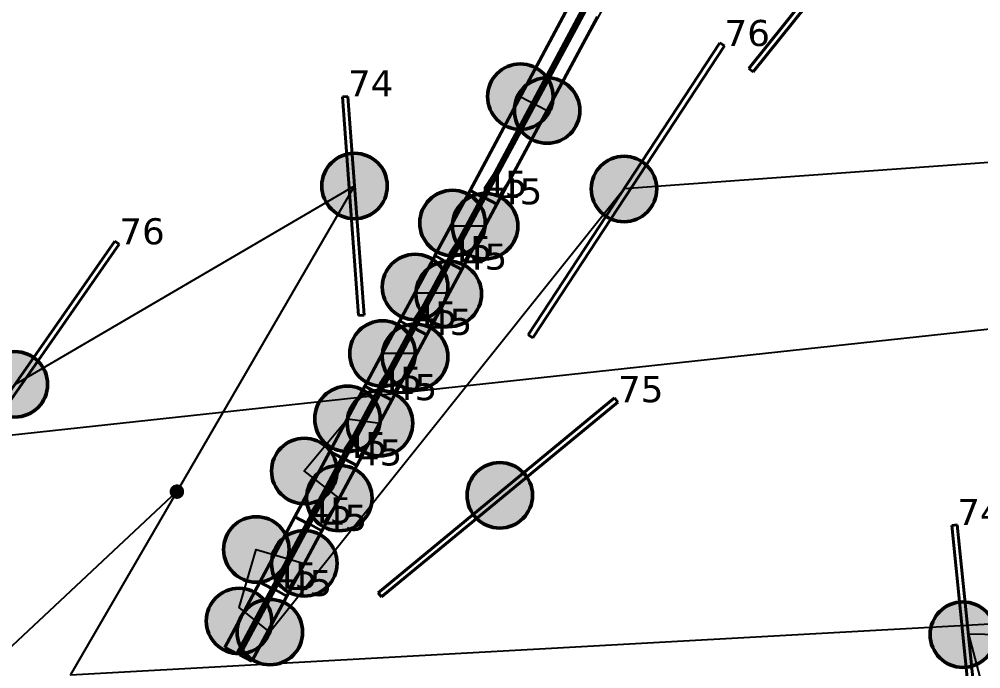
# Model space of a CAD drawing. Header units: millimetres. Extents: x -243740 to 150609, y -473655 to -165121.
# Drawn here: x 15462 to 22105, y -375891 to -371401 of the extents above; entities that cross this region are included whole.
import ezdxf
from ezdxf import colors
from ezdxf.entities.mleader import LeaderData, LeaderLine
from ezdxf.math import Vec2, Vec3

# ---------------------------------------------------------------- set-up
doc = ezdxf.new("R2010")
doc.units = ezdxf.units.MM
doc.linetypes.add('Штрих', pattern=[6.35, 3.175, -3.175])
for name, color, linetype in [('_HMI', 6, 'Continuous'), ('_Гр.ЩД-1C.10.4.I7.3', 6, 'Continuous'), ('_Гр.ЩД-1C.10.4.I7.5', 6, 'Continuous'), ('Вставка', 252, 'Continuous')]:
    doc.layers.add(name, color=color, linetype=linetype)
for name, color, linetype, lineweight in [('_освещение_dali', 3, 'Continuous', 50), ('A-ANNO-DIMS', 7, 'Continuous', 9), ('DLX_LUM 12', 5, 'Continuous', 40), ('DLX_LUM 14', 5, 'Continuous', 40), ('DLX_LUM 17', 5, 'Continuous', 40), ('DLX_LUM 4', 5, 'Continuous', 40), ('DLX_LUM 5', 5, 'Continuous', 40), ('АР_монолит', 252, 'Continuous', 50)]:
    doc.layers.add(name, color=color, linetype=linetype, lineweight=lineweight)
doc.styles.add('GOST 2.304', font='')
doc.styles.add('ISOCPEUR', font='isocpeur.ttf')
doc.styles.add('TableTextStyle', font='')
doc.styles.get('GOST 2.304').set_extended_font_data('GOST Common')
doc.styles.get('TableTextStyle').set_extended_font_data('VERDANA.TTF')
doc.linetypes.add('Truba', pattern='A,3e-05,[4,MSH_7,S=1,R=0,X=0,Y=0],-3.022072', length=3.022102)
doc.dimstyles.new('М-200', dxfattribs={"dimtxt": 400, "dimasz": 160, "dimexe": 200, "dimexo": 400, "dimgap": 50, "dimtad": 1, "dimdec": 0, "dimzin": 0, "dimdsep": 46, "dimtxsty": 'GOST 2.304', "dimblk": 'ARCHTICK', "dimcen": 180, "dimdle": 200, "dimadec": 0, "dimazin": 0, "dimtfac": 1, "dimtdec": 0, "dimtmove": 1, "dimatfit": 0, "dimfxl": 1, "dimtolj": 1, "dimtzin": 0, "dimarcsym": 0})

# ---------------------------------------------------------------- blocks, each defined once
blk = doc.blocks.new('_ArchTick')
at = {"color": 0, "linetype": 'ByBlock', "const_width": 0.15}
blk.add_lwpolyline([(-0.5, -0.5), (0.5, 0.5)], dxfattribs=at)
blk = doc.blocks.new('*D46')
at = {"layer": 'A-ANNO-DIMS', "color": 0, "lineweight": -2, "transparency": 16777216}
blk.add_arc((-165703.8, -113309.3), 107894.2, 269.999998, 325.999999, dxfattribs=at)
at = {"layer": 'Defpoints', "color": 0, "lineweight": 30, "transparency": 16777216}
for p in [(-165703.8, -113309.3), (-165703.8, -113309.3), (-75741.3, -173989.8), (-131171, -215527.9), (-165703.8, -221903.3)]:
    blk.add_point(p, dxfattribs=at)
at = {"layer": 'A-ANNO-DIMS', "color": 0, "lineweight": -2, "transparency": 16777216, "xscale": 160, "yscale": 160, "zscale": 160}
for p, rotation in [((-76255.4, -173643), 55.99999895826774), ((-165703.8, -221203.5), 179.9999981265246)]:
    blk.add_blockref('_ArchTick', p, dxfattribs=dict(at, rotation=rotation))
at = {"layer": 'A-ANNO-DIMS', "color": 0, "transparency": 16777216, "insert": (-114299.5, -207822), "char_height": 400, "attachment_point": 5, "rotation": 28.54122, "style": 'GOST 2.304'}
blk.add_mtext('\\A1;56,0%%D', dxfattribs=at)
blk = doc.blocks.new('A$Caabd1818')
at = {"layer": 'DLX_LUM 12'}
for points in [[(13725.7, 25584.4, 0), (13763.6, 25587.2, 0)], [(13763.6, 25587.2, 0), (13725.7, 25584.4, 0)], [(13763.6, 25587.2, 0), (13725.7, 25584.4, 0)], [(13725.7, 25584.4, 0), (13763.6, 25587.2, 0)], [(13836.7, 24072.5, 0), (13725.7, 25584.4, 0)], [(13725.7, 25584.4, 0), (13725.7, 25584.4, 0)], [(13725.7, 25584.4, 0), (13836.7, 24072.5, 0)], [(13725.7, 25584.4, 0), (13725.7, 25584.4, 0)], [(13725.7, 25584.4, 0), (13836.7, 24072.5, 0)], [(13836.7, 24072.5, 0), (13725.7, 25584.4, 0)], [(13763.6, 25587.2, 0), (13763.6, 25587.2, 0)], [(13763.6, 25587.2, 0), (13874.6, 24075.3, 0)], [(13874.6, 24075.3, 0), (13763.6, 25587.2, 0)], [(13763.6, 25587.2, 0), (13763.6, 25587.2, 0)], [(13874.6, 24075.3, 0), (13763.6, 25587.2, 0)], [(13763.6, 25587.2, 0), (13874.6, 24075.3, 0)], [(13874.6, 24075.3, 0), (13836.7, 24072.5, 0)], [(13836.7, 24072.5, 0), (13874.6, 24075.3, 0)], [(13836.7, 24072.5, 0), (13874.6, 24075.3, 0)], [(13874.6, 24075.3, 0), (13836.7, 24072.5, 0)], [(13836.7, 24072.5, 0), (13836.7, 24072.5, 0)], [(13836.7, 24072.5, 0), (13836.7, 24072.5, 0)], [(13874.6, 24075.3, 0), (13874.6, 24075.3, 0)], [(13874.6, 24075.3, 0), (13874.6, 24075.3, 0)], [(17935.1, 22621.4, 0), (17972.9, 22625.2, 0)], [(17972.9, 22625.2, 0), (17935.1, 22621.4, 0)], [(17972.9, 22625.2, 0), (17935.1, 22621.4, 0)], [(17935.1, 22621.4, 0), (17972.9, 22625.2, 0)], [(18088.6, 21113.1, 0), (17935.1, 22621.4, 0)], [(17935.1, 22621.4, 0), (17935.1, 22621.4, 0)], [(17935.1, 22621.4, 0), (18088.6, 21113.1, 0)], [(17935.1, 22621.4, 0), (17935.1, 22621.4, 0)], [(17935.1, 22621.4, 0), (18088.6, 21113.1, 0)], [(18088.6, 21113.1, 0), (17935.1, 22621.4, 0)], [(17972.9, 22625.2, 0), (17972.9, 22625.2, 0)], [(17972.9, 22625.2, 0), (18126.4, 21117, 0)], [(18126.4, 21117, 0), (17972.9, 22625.2, 0)], [(17972.9, 22625.2, 0), (17972.9, 22625.2, 0)], [(18126.4, 21117, 0), (17972.9, 22625.2, 0)], [(17972.9, 22625.2, 0), (18126.4, 21117, 0)]]:
    blk.add_polyline3d(points, dxfattribs=at)
at = {"layer": 'DLX_LUM 14'}
for points in [[(16533.7, 25780.3, 0), (18044.3, 27663.3, 0)], [(18044.3, 27663.3, 0), (16533.7, 25780.3, 0)], [(18044.3, 27663.3, 0), (16533.7, 25780.3, 0)], [(16533.7, 25780.3, 0), (18044.3, 27663.3, 0)], [(18073.9, 27639.5, 0), (16563.4, 25756.5, 0)], [(16563.4, 25756.5, 0), (18073.9, 27639.5, 0)], [(16563.4, 25756.5, 0), (18073.9, 27639.5, 0)], [(18073.9, 27639.5, 0), (16563.4, 25756.5, 0)], [(15008.4, 23938.3, 0), (16333.1, 25956.4, 0)], [(16333.1, 25956.4, 0), (15008.4, 23938.3, 0)], [(16333.1, 25956.4, 0), (15008.4, 23938.3, 0)], [(15008.4, 23938.3, 0), (16333.1, 25956.4, 0)], [(16364.8, 25935.5, 0), (15040.2, 23917.4, 0)], [(15040.2, 23917.4, 0), (16364.8, 25935.5, 0)], [(15040.2, 23917.4, 0), (16364.8, 25935.5, 0)], [(16364.8, 25935.5, 0), (15040.2, 23917.4, 0)], [(16333.1, 25956.4, 0), (16333.1, 25956.4, 0)], [(16333.1, 25956.4, 0), (16364.8, 25935.5, 0)], [(16364.8, 25935.5, 0), (16333.1, 25956.4, 0)], [(16333.1, 25956.4, 0), (16333.1, 25956.4, 0)], [(16364.8, 25935.5, 0), (16333.1, 25956.4, 0)], [(16333.1, 25956.4, 0), (16364.8, 25935.5, 0)], [(16364.8, 25935.5, 0), (16364.8, 25935.5, 0)], [(16364.8, 25935.5, 0), (16364.8, 25935.5, 0)], [(16563.4, 25756.5, 0), (16533.7, 25780.3, 0)], [(16533.7, 25780.3, 0), (16533.7, 25780.3, 0)], [(16533.7, 25780.3, 0), (16563.4, 25756.5, 0)], [(16533.7, 25780.3, 0), (16533.7, 25780.3, 0)], [(16533.7, 25780.3, 0), (16563.4, 25756.5, 0)], [(16563.4, 25756.5, 0), (16533.7, 25780.3, 0)], [(16563.4, 25756.5, 0), (16563.4, 25756.5, 0)], [(16563.4, 25756.5, 0), (16563.4, 25756.5, 0)], [(10771.5, 22606.7, 0), (12152.5, 24586.6, 0)], [(12152.5, 24586.6, 0), (10771.5, 22606.7, 0)], [(12152.5, 24586.6, 0), (10771.5, 22606.7, 0)], [(10771.5, 22606.7, 0), (12152.5, 24586.6, 0)], [(12152.5, 24586.6, 0), (12152.5, 24586.6, 0)], [(12152.5, 24586.6, 0), (12183.7, 24564.9, 0)], [(12183.7, 24564.9, 0), (12152.5, 24586.6, 0)], [(12152.5, 24586.6, 0), (12152.5, 24586.6, 0)], [(12183.7, 24564.9, 0), (12152.5, 24586.6, 0)], [(12152.5, 24586.6, 0), (12183.7, 24564.9, 0)], [(12183.7, 24564.9, 0), (10802.6, 22584.9, 0)], [(10802.6, 22584.9, 0), (12183.7, 24564.9, 0)], [(10802.6, 22584.9, 0), (12183.7, 24564.9, 0)], [(12183.7, 24564.9, 0), (10802.6, 22584.9, 0)], [(12183.7, 24564.9, 0), (12183.7, 24564.9, 0)], [(12183.7, 24564.9, 0), (12183.7, 24564.9, 0)], [(15008.4, 23938.3, 0), (15008.4, 23938.3, 0)], [(15040.2, 23917.4, 0), (15008.4, 23938.3, 0)], [(15008.4, 23938.3, 0), (15008.4, 23938.3, 0)], [(15008.4, 23938.3, 0), (15040.2, 23917.4, 0)], [(15008.4, 23938.3, 0), (15040.2, 23917.4, 0)], [(15040.2, 23917.4, 0), (15008.4, 23938.3, 0)], [(15040.2, 23917.4, 0), (15040.2, 23917.4, 0)], [(15040.2, 23917.4, 0), (15040.2, 23917.4, 0)]]:
    blk.add_polyline3d(points, dxfattribs=at)
at = {"layer": 'DLX_LUM 17'}
for points in [[(13971.9, 22157.1, 0), (15604.6, 23503.1, 0)], [(15604.6, 23503.1, 0), (13971.9, 22157.1, 0)], [(15604.6, 23503.1, 0), (13971.9, 22157.1, 0)], [(13971.9, 22157.1, 0), (15604.6, 23503.1, 0)], [(15628.8, 23473.8, 0), (13996.1, 22127.8, 0)], [(13996.1, 22127.8, 0), (15628.8, 23473.8, 0)], [(13996.1, 22127.8, 0), (15628.8, 23473.8, 0)], [(15628.8, 23473.8, 0), (13996.1, 22127.8, 0)], [(15604.6, 23503.1, 0), (15604.6, 23503.1, 0)], [(15604.6, 23503.1, 0), (15628.8, 23473.8, 0)], [(15628.8, 23473.8, 0), (15604.6, 23503.1, 0)], [(15604.6, 23503.1, 0), (15604.6, 23503.1, 0)], [(15628.8, 23473.8, 0), (15604.6, 23503.1, 0)], [(15604.6, 23503.1, 0), (15628.8, 23473.8, 0)], [(15628.8, 23473.8, 0), (15628.8, 23473.8, 0)], [(15628.8, 23473.8, 0), (15628.8, 23473.8, 0)], [(13971.9, 22157.1, 0), (13971.9, 22157.1, 0)], [(13996.1, 22127.8, 0), (13971.9, 22157.1, 0)], [(13971.9, 22157.1, 0), (13971.9, 22157.1, 0)], [(13971.9, 22157.1, 0), (13996.1, 22127.8, 0)], [(13971.9, 22157.1, 0), (13996.1, 22127.8, 0)], [(13996.1, 22127.8, 0), (13971.9, 22157.1, 0)], [(13996.1, 22127.8, 0), (13996.1, 22127.8, 0)], [(13996.1, 22127.8, 0), (13996.1, 22127.8, 0)]]:
    blk.add_polyline3d(points, dxfattribs=at)
at = {"layer": 'DLX_LUM 4'}
for points in [[(14606.7, 24937.8, 0), (15301.3, 26233.3, 0)], [(15301.3, 26233.3, 0), (14606.7, 24937.8, 0)], [(15301.3, 26233.3, 0), (14606.7, 24937.8, 0)], [(14606.7, 24937.8, 0), (15301.3, 26233.3, 0)], [(15384.1, 26188.9, 0), (14689.5, 24893.4, 0)], [(14689.5, 24893.4, 0), (15384.1, 26188.9, 0)], [(14689.5, 24893.4, 0), (15384.1, 26188.9, 0)], [(15384.1, 26188.9, 0), (14689.5, 24893.4, 0)], [(14709.2, 24885.9, 0), (15403.8, 26181.5, 0)], [(15403.8, 26181.5, 0), (14709.2, 24885.9, 0)], [(15403.8, 26181.5, 0), (14709.2, 24885.9, 0)], [(14709.2, 24885.9, 0), (15403.8, 26181.5, 0)], [(15486.7, 26137, 0), (14792.1, 24841.5, 0)], [(14792.1, 24841.5, 0), (15486.7, 26137, 0)], [(14792.1, 24841.5, 0), (15486.7, 26137, 0)], [(15486.7, 26137, 0), (14792.1, 24841.5, 0)], [(14689.5, 24893.4, 0), (14606.7, 24937.8, 0)], [(14606.7, 24937.8, 0), (14606.7, 24937.8, 0)], [(14606.7, 24937.8, 0), (14689.5, 24893.4, 0)], [(14606.7, 24937.8, 0), (14606.7, 24937.8, 0)], [(14606.7, 24937.8, 0), (14689.5, 24893.4, 0)], [(14689.5, 24893.4, 0), (14606.7, 24937.8, 0)], [(14689.5, 24893.4, 0), (14689.5, 24893.4, 0)], [(14689.5, 24893.4, 0), (14689.5, 24893.4, 0)], [(14792.1, 24841.5, 0), (14709.2, 24885.9, 0)], [(14709.2, 24885.9, 0), (14709.2, 24885.9, 0)], [(14709.2, 24885.9, 0), (14792.1, 24841.5, 0)], [(14709.2, 24885.9, 0), (14709.2, 24885.9, 0)], [(14709.2, 24885.9, 0), (14792.1, 24841.5, 0)], [(14792.1, 24841.5, 0), (14709.2, 24885.9, 0)], [(14792.1, 24841.5, 0), (14792.1, 24841.5, 0)], [(14792.1, 24841.5, 0), (14792.1, 24841.5, 0)]]:
    blk.add_polyline3d(points, dxfattribs=at)
at = {"layer": 'DLX_LUM 5'}
for points in [[(14364.7, 24486.5, 0), (14606.7, 24937.8, 0)], [(14606.7, 24937.8, 0), (14364.7, 24486.5, 0)], [(14606.7, 24937.8, 0), (14364.7, 24486.5, 0)], [(14364.7, 24486.5, 0), (14606.7, 24937.8, 0)], [(14606.7, 24937.8, 0), (14606.7, 24937.8, 0)], [(14606.7, 24937.8, 0), (14689.5, 24893.4, 0)], [(14689.5, 24893.4, 0), (14606.7, 24937.8, 0)], [(14606.7, 24937.8, 0), (14606.7, 24937.8, 0)], [(14689.5, 24893.4, 0), (14606.7, 24937.8, 0)], [(14606.7, 24937.8, 0), (14689.5, 24893.4, 0)], [(14689.5, 24893.4, 0), (14447.6, 24442.1, 0)], [(14447.6, 24442.1, 0), (14689.5, 24893.4, 0)], [(14447.6, 24442.1, 0), (14689.5, 24893.4, 0)], [(14689.5, 24893.4, 0), (14447.6, 24442.1, 0)], [(14467.3, 24434.7, 0), (14709.2, 24885.9, 0)], [(14709.2, 24885.9, 0), (14467.3, 24434.7, 0)], [(14709.2, 24885.9, 0), (14467.3, 24434.7, 0)], [(14467.3, 24434.7, 0), (14709.2, 24885.9, 0)], [(14689.5, 24893.4, 0), (14689.5, 24893.4, 0)], [(14689.5, 24893.4, 0), (14689.5, 24893.4, 0)], [(14709.2, 24885.9, 0), (14709.2, 24885.9, 0)], [(14709.2, 24885.9, 0), (14792.1, 24841.5, 0)], [(14792.1, 24841.5, 0), (14709.2, 24885.9, 0)], [(14709.2, 24885.9, 0), (14709.2, 24885.9, 0)], [(14792.1, 24841.5, 0), (14709.2, 24885.9, 0)], [(14709.2, 24885.9, 0), (14792.1, 24841.5, 0)], [(14792.1, 24841.5, 0), (14550.2, 24390.3, 0)], [(14550.2, 24390.3, 0), (14792.1, 24841.5, 0)], [(14550.2, 24390.3, 0), (14792.1, 24841.5, 0)], [(14792.1, 24841.5, 0), (14550.2, 24390.3, 0)], [(14792.1, 24841.5, 0), (14792.1, 24841.5, 0)], [(14792.1, 24841.5, 0), (14792.1, 24841.5, 0)], [(14122.8, 24035.3, 0), (14364.8, 24486.5, 0)], [(14364.8, 24486.5, 0), (14122.8, 24035.3, 0)], [(14364.8, 24486.5, 0), (14122.8, 24035.3, 0)], [(14122.8, 24035.3, 0), (14364.8, 24486.5, 0)], [(14364.7, 24486.5, 0), (14364.7, 24486.5, 0)], [(14447.6, 24442.1, 0), (14364.7, 24486.5, 0)], [(14364.7, 24486.5, 0), (14364.7, 24486.5, 0)], [(14364.7, 24486.5, 0), (14447.6, 24442.1, 0)], [(14364.7, 24486.5, 0), (14447.6, 24442.1, 0)], [(14447.6, 24442.1, 0), (14364.7, 24486.5, 0)], [(14364.8, 24486.5, 0), (14364.8, 24486.5, 0)], [(14364.8, 24486.5, 0), (14447.6, 24442.1, 0)], [(14447.6, 24442.1, 0), (14364.8, 24486.5, 0)], [(14364.8, 24486.5, 0), (14364.8, 24486.5, 0)], [(14447.6, 24442.1, 0), (14364.8, 24486.5, 0)], [(14364.8, 24486.5, 0), (14447.6, 24442.1, 0)], [(14447.6, 24442.1, 0), (14205.7, 23990.9, 0)], [(14205.7, 23990.9, 0), (14447.6, 24442.1, 0)], [(14205.7, 23990.9, 0), (14447.6, 24442.1, 0)], [(14447.6, 24442.1, 0), (14205.7, 23990.9, 0)], [(14225.4, 23983.4, 0), (14467.3, 24434.7, 0)], [(14467.3, 24434.7, 0), (14225.4, 23983.4, 0)], [(14467.3, 24434.7, 0), (14225.4, 23983.4, 0)], [(14225.4, 23983.4, 0), (14467.3, 24434.7, 0)], [(14550.2, 24390.3, 0), (14308.2, 23939, 0)], [(14308.2, 23939, 0), (14550.2, 24390.3, 0)], [(14308.2, 23939, 0), (14550.2, 24390.3, 0)], [(14550.2, 24390.3, 0), (14308.2, 23939, 0)], [(14447.6, 24442.1, 0), (14447.6, 24442.1, 0)], [(14447.6, 24442.1, 0), (14447.6, 24442.1, 0)], [(14447.6, 24442.1, 0), (14447.6, 24442.1, 0)], [(14447.6, 24442.1, 0), (14447.6, 24442.1, 0)], [(14467.3, 24434.7, 0), (14467.3, 24434.7, 0)], [(14550.2, 24390.3, 0), (14467.3, 24434.7, 0)], [(14467.3, 24434.7, 0), (14467.3, 24434.7, 0)], [(14467.3, 24434.7, 0), (14550.2, 24390.3, 0)], [(14467.3, 24434.7, 0), (14550.2, 24390.3, 0)], [(14550.2, 24390.3, 0), (14467.3, 24434.7, 0)], [(14467.3, 24434.7, 0), (14467.3, 24434.7, 0)], [(14467.3, 24434.7, 0), (14550.2, 24390.3, 0)], [(14550.2, 24390.3, 0), (14467.3, 24434.7, 0)], [(14467.3, 24434.7, 0), (14467.3, 24434.7, 0)], [(14550.2, 24390.3, 0), (14467.3, 24434.7, 0)], [(14467.3, 24434.7, 0), (14550.2, 24390.3, 0)], [(14550.2, 24390.3, 0), (14550.2, 24390.3, 0)], [(14550.2, 24390.3, 0), (14550.2, 24390.3, 0)], [(14550.2, 24390.3, 0), (14550.2, 24390.3, 0)], [(14550.2, 24390.3, 0), (14550.2, 24390.3, 0)], [(13880.9, 23584, 0), (14122.8, 24035.3, 0)], [(14122.8, 24035.3, 0), (13880.9, 23584, 0)], [(14122.8, 24035.3, 0), (13880.9, 23584, 0)], [(13880.9, 23584, 0), (14122.8, 24035.3, 0)], [(14205.7, 23990.9, 0), (13963.8, 23539.6, 0)], [(13963.8, 23539.6, 0), (14205.7, 23990.9, 0)], [(13963.8, 23539.6, 0), (14205.7, 23990.9, 0)], [(14205.7, 23990.9, 0), (13963.8, 23539.6, 0)], [(13983.5, 23532.2, 0), (14225.4, 23983.4, 0)], [(14225.4, 23983.4, 0), (13983.5, 23532.2, 0)], [(14225.4, 23983.4, 0), (13983.5, 23532.2, 0)], [(13983.5, 23532.2, 0), (14225.4, 23983.4, 0)], [(14122.8, 24035.3, 0), (14122.8, 24035.3, 0)], [(14205.7, 23990.9, 0), (14122.8, 24035.3, 0)], [(14122.8, 24035.3, 0), (14122.8, 24035.3, 0)], [(14122.8, 24035.3, 0), (14205.7, 23990.9, 0)], [(14122.8, 24035.3, 0), (14205.7, 23990.9, 0)], [(14205.7, 23990.9, 0), (14122.8, 24035.3, 0)], [(14122.8, 24035.3, 0), (14122.8, 24035.3, 0)], [(14122.8, 24035.3, 0), (14205.7, 23990.9, 0)], [(14205.7, 23990.9, 0), (14122.8, 24035.3, 0)], [(14122.8, 24035.3, 0), (14122.8, 24035.3, 0)], [(14205.7, 23990.9, 0), (14122.8, 24035.3, 0)], [(14122.8, 24035.3, 0), (14205.7, 23990.9, 0)], [(14205.7, 23990.9, 0), (14205.7, 23990.9, 0)], [(14205.7, 23990.9, 0), (14205.7, 23990.9, 0)], [(14205.7, 23990.9, 0), (14205.7, 23990.9, 0)], [(14205.7, 23990.9, 0), (14205.7, 23990.9, 0)], [(14225.4, 23983.4, 0), (14225.4, 23983.4, 0)], [(14308.2, 23939, 0), (14225.4, 23983.4, 0)], [(14225.4, 23983.4, 0), (14225.4, 23983.4, 0)], [(14225.4, 23983.4, 0), (14308.2, 23939, 0)], [(14225.4, 23983.4, 0), (14308.2, 23939, 0)], [(14308.2, 23939, 0), (14225.4, 23983.4, 0)], [(14225.4, 23983.4, 0), (14225.4, 23983.4, 0)], [(14225.4, 23983.4, 0), (14308.3, 23939, 0)], [(14308.3, 23939, 0), (14225.4, 23983.4, 0)], [(14225.4, 23983.4, 0), (14225.4, 23983.4, 0)], [(14308.3, 23939, 0), (14225.4, 23983.4, 0)], [(14225.4, 23983.4, 0), (14308.3, 23939, 0)], [(14308.3, 23939, 0), (14066.3, 23487.8, 0)], [(14066.3, 23487.8, 0), (14308.3, 23939, 0)], [(14066.3, 23487.8, 0), (14308.3, 23939, 0)], [(14308.3, 23939, 0), (14066.3, 23487.8, 0)], [(14308.2, 23939, 0), (14308.2, 23939, 0)], [(14308.2, 23939, 0), (14308.2, 23939, 0)], [(14308.3, 23939, 0), (14308.3, 23939, 0)], [(14308.3, 23939, 0), (14308.3, 23939, 0)], [(13639, 23132.8, 0), (13880.9, 23584, 0)], [(13880.9, 23584, 0), (13639, 23132.8, 0)], [(13880.9, 23584, 0), (13639, 23132.8, 0)], [(13639, 23132.8, 0), (13880.9, 23584, 0)], [(13880.9, 23584, 0), (13880.9, 23584, 0)], [(13963.8, 23539.6, 0), (13880.9, 23584, 0)], [(13880.9, 23584, 0), (13880.9, 23584, 0)], [(13880.9, 23584, 0), (13963.8, 23539.6, 0)], [(13880.9, 23584, 0), (13963.8, 23539.6, 0)], [(13963.8, 23539.6, 0), (13880.9, 23584, 0)], [(13880.9, 23584, 0), (13880.9, 23584, 0)], [(13880.9, 23584, 0), (13963.7, 23539.6, 0)], [(13963.7, 23539.6, 0), (13880.9, 23584, 0)], [(13880.9, 23584, 0), (13880.9, 23584, 0)], [(13963.7, 23539.6, 0), (13880.9, 23584, 0)], [(13880.9, 23584, 0), (13963.7, 23539.6, 0)], [(13963.7, 23539.6, 0), (13721.8, 23088.4, 0)], [(13721.8, 23088.4, 0), (13963.7, 23539.6, 0)], [(13721.8, 23088.4, 0), (13963.7, 23539.6, 0)], [(13963.7, 23539.6, 0), (13721.8, 23088.4, 0)], [(13741.5, 23080.9, 0), (13983.5, 23532.2, 0)], [(13983.5, 23532.2, 0), (13741.5, 23080.9, 0)], [(13983.5, 23532.2, 0), (13741.5, 23080.9, 0)], [(13741.5, 23080.9, 0), (13983.5, 23532.2, 0)], [(13963.7, 23539.6, 0), (13963.7, 23539.6, 0)], [(13963.7, 23539.6, 0), (13963.7, 23539.6, 0)], [(13963.8, 23539.6, 0), (13963.8, 23539.6, 0)], [(13963.8, 23539.6, 0), (13963.8, 23539.6, 0)], [(13983.5, 23532.2, 0), (13983.5, 23532.2, 0)], [(14066.3, 23487.8, 0), (13983.5, 23532.2, 0)], [(13983.5, 23532.2, 0), (13983.5, 23532.2, 0)], [(13983.5, 23532.2, 0), (14066.3, 23487.8, 0)], [(13983.5, 23532.2, 0), (14066.3, 23487.8, 0)], [(14066.3, 23487.8, 0), (13983.5, 23532.2, 0)], [(13983.5, 23532.2, 0), (13983.5, 23532.2, 0)], [(13983.5, 23532.2, 0), (14066.3, 23487.8, 0)], [(14066.3, 23487.8, 0), (13983.5, 23532.2, 0)], [(13983.5, 23532.2, 0), (13983.5, 23532.2, 0)], [(14066.3, 23487.8, 0), (13983.5, 23532.2, 0)], [(13983.5, 23532.2, 0), (14066.3, 23487.8, 0)], [(14066.3, 23487.8, 0), (13824.4, 23036.5, 0)], [(13824.4, 23036.5, 0), (14066.3, 23487.8, 0)], [(13824.4, 23036.5, 0), (14066.3, 23487.8, 0)], [(14066.3, 23487.8, 0), (13824.4, 23036.5, 0)], [(14066.3, 23487.8, 0), (14066.3, 23487.8, 0)], [(14066.3, 23487.8, 0), (14066.3, 23487.8, 0)], [(14066.3, 23487.8, 0), (14066.3, 23487.8, 0)], [(14066.3, 23487.8, 0), (14066.3, 23487.8, 0)], [(13397.1, 22681.6, 0), (13639, 23132.8, 0)], [(13639, 23132.8, 0), (13397.1, 22681.6, 0)], [(13639, 23132.8, 0), (13397.1, 22681.6, 0)], [(13397.1, 22681.6, 0), (13639, 23132.8, 0)], [(13639, 23132.8, 0), (13639, 23132.8, 0)], [(13721.8, 23088.4, 0), (13639, 23132.8, 0)], [(13639, 23132.8, 0), (13639, 23132.8, 0)], [(13639, 23132.8, 0), (13721.8, 23088.4, 0)], [(13639, 23132.8, 0), (13721.8, 23088.4, 0)], [(13721.8, 23088.4, 0), (13639, 23132.8, 0)], [(13639, 23132.8, 0), (13639, 23132.8, 0)], [(13639, 23132.8, 0), (13721.8, 23088.4, 0)], [(13721.8, 23088.4, 0), (13639, 23132.8, 0)], [(13639, 23132.8, 0), (13639, 23132.8, 0)], [(13721.8, 23088.4, 0), (13639, 23132.8, 0)], [(13639, 23132.8, 0), (13721.8, 23088.4, 0)], [(13721.8, 23088.4, 0), (13479.9, 22637.1, 0)], [(13479.9, 22637.1, 0), (13721.8, 23088.4, 0)], [(13479.9, 22637.1, 0), (13721.8, 23088.4, 0)], [(13721.8, 23088.4, 0), (13479.9, 22637.1, 0)], [(13499.6, 22629.7, 0), (13741.6, 23081, 0)], [(13741.6, 23081, 0), (13499.6, 22629.7, 0)], [(13741.6, 23081, 0), (13499.6, 22629.7, 0)], [(13499.6, 22629.7, 0), (13741.6, 23081, 0)], [(13721.8, 23088.4, 0), (13721.8, 23088.4, 0)], [(13721.8, 23088.4, 0), (13721.8, 23088.4, 0)], [(13721.8, 23088.4, 0), (13721.8, 23088.4, 0)], [(13721.8, 23088.4, 0), (13721.8, 23088.4, 0)], [(13741.5, 23080.9, 0), (13741.5, 23080.9, 0)], [(13824.4, 23036.5, 0), (13741.5, 23080.9, 0)], [(13741.5, 23080.9, 0), (13741.5, 23080.9, 0)], [(13741.5, 23080.9, 0), (13824.4, 23036.5, 0)], [(13741.5, 23080.9, 0), (13824.4, 23036.5, 0)], [(13824.4, 23036.5, 0), (13741.5, 23080.9, 0)], [(13741.6, 23081, 0), (13741.6, 23081, 0)], [(13741.6, 23081, 0), (13824.4, 23036.5, 0)], [(13824.4, 23036.5, 0), (13741.6, 23081, 0)], [(13741.6, 23081, 0), (13741.6, 23081, 0)], [(13824.4, 23036.5, 0), (13741.6, 23081, 0)], [(13741.6, 23081, 0), (13824.4, 23036.5, 0)], [(13824.4, 23036.5, 0), (13582.5, 22585.3, 0)], [(13582.5, 22585.3, 0), (13824.4, 23036.5, 0)], [(13582.5, 22585.3, 0), (13824.4, 23036.5, 0)], [(13824.4, 23036.5, 0), (13582.5, 22585.3, 0)], [(13824.4, 23036.5, 0), (13824.4, 23036.5, 0)], [(13824.4, 23036.5, 0), (13824.4, 23036.5, 0)], [(13824.4, 23036.5, 0), (13824.4, 23036.5, 0)], [(13824.4, 23036.5, 0), (13824.4, 23036.5, 0)], [(13155.2, 22230.3, 0), (13397.1, 22681.6, 0)], [(13397.1, 22681.6, 0), (13155.2, 22230.3, 0)], [(13397.1, 22681.6, 0), (13155.2, 22230.3, 0)], [(13155.2, 22230.3, 0), (13397.1, 22681.6, 0)], [(13397.1, 22681.6, 0), (13397.1, 22681.6, 0)], [(13479.9, 22637.1, 0), (13397.1, 22681.6, 0)], [(13397.1, 22681.6, 0), (13397.1, 22681.6, 0)], [(13397.1, 22681.6, 0), (13479.9, 22637.1, 0)], [(13397.1, 22681.6, 0), (13479.9, 22637.1, 0)], [(13479.9, 22637.1, 0), (13397.1, 22681.6, 0)], [(13397.1, 22681.6, 0), (13397.1, 22681.6, 0)], [(13397.1, 22681.6, 0), (13479.9, 22637.2, 0)], [(13479.9, 22637.2, 0), (13397.1, 22681.6, 0)], [(13397.1, 22681.6, 0), (13397.1, 22681.6, 0)], [(13479.9, 22637.2, 0), (13397.1, 22681.6, 0)], [(13397.1, 22681.6, 0), (13479.9, 22637.2, 0)], [(13479.9, 22637.2, 0), (13238, 22185.9, 0)], [(13238, 22185.9, 0), (13479.9, 22637.2, 0)], [(13238, 22185.9, 0), (13479.9, 22637.2, 0)], [(13479.9, 22637.2, 0), (13238, 22185.9, 0)], [(13257.7, 22178.5, 0), (13499.6, 22629.7, 0)], [(13499.6, 22629.7, 0), (13257.7, 22178.5, 0)], [(13499.6, 22629.7, 0), (13257.7, 22178.5, 0)], [(13257.7, 22178.5, 0), (13499.6, 22629.7, 0)], [(13479.9, 22637.2, 0), (13479.9, 22637.2, 0)], [(13479.9, 22637.2, 0), (13479.9, 22637.2, 0)], [(13479.9, 22637.1, 0), (13479.9, 22637.1, 0)], [(13479.9, 22637.1, 0), (13479.9, 22637.1, 0)], [(13499.6, 22629.7, 0), (13499.6, 22629.7, 0)], [(13582.5, 22585.3, 0), (13499.6, 22629.7, 0)], [(13499.6, 22629.7, 0), (13499.6, 22629.7, 0)], [(13499.6, 22629.7, 0), (13582.5, 22585.3, 0)], [(13499.6, 22629.7, 0), (13582.5, 22585.3, 0)], [(13582.5, 22585.3, 0), (13499.6, 22629.7, 0)], [(13499.6, 22629.7, 0), (13499.6, 22629.7, 0)], [(13499.6, 22629.7, 0), (13582.5, 22585.3, 0)], [(13582.5, 22585.3, 0), (13499.6, 22629.7, 0)], [(13499.6, 22629.7, 0), (13499.6, 22629.7, 0)], [(13582.5, 22585.3, 0), (13499.6, 22629.7, 0)], [(13499.6, 22629.7, 0), (13582.5, 22585.3, 0)], [(13582.5, 22585.3, 0), (13340.6, 22134, 0)], [(13340.6, 22134, 0), (13582.5, 22585.3, 0)], [(13340.6, 22134, 0), (13582.5, 22585.3, 0)], [(13582.5, 22585.3, 0), (13340.6, 22134, 0)], [(13582.5, 22585.3, 0), (13582.5, 22585.3, 0)], [(13582.5, 22585.3, 0), (13582.5, 22585.3, 0)], [(13582.5, 22585.3, 0), (13582.5, 22585.3, 0)], [(13582.5, 22585.3, 0), (13582.5, 22585.3, 0)], [(12913.2, 21779.1, 0), (13155.1, 22230.3, 0)], [(13155.1, 22230.3, 0), (12913.2, 21779.1, 0)], [(13155.1, 22230.3, 0), (12913.2, 21779.1, 0)], [(12913.2, 21779.1, 0), (13155.1, 22230.3, 0)], [(13155.1, 22230.3, 0), (13155.1, 22230.3, 0)], [(13155.1, 22230.3, 0), (13238, 22185.9, 0)], [(13238, 22185.9, 0), (13155.1, 22230.3, 0)], [(13155.1, 22230.3, 0), (13155.1, 22230.3, 0)], [(13238, 22185.9, 0), (13155.1, 22230.3, 0)], [(13155.1, 22230.3, 0), (13238, 22185.9, 0)], [(13155.2, 22230.3, 0), (13155.2, 22230.3, 0)], [(13238, 22185.9, 0), (13155.2, 22230.3, 0)], [(13155.2, 22230.3, 0), (13155.2, 22230.3, 0)], [(13155.2, 22230.3, 0), (13238, 22185.9, 0)], [(13155.2, 22230.3, 0), (13238, 22185.9, 0)], [(13238, 22185.9, 0), (13155.2, 22230.3, 0)], [(13238, 22185.9, 0), (12996.1, 21734.7, 0)], [(12996.1, 21734.7, 0), (13238, 22185.9, 0)], [(12996.1, 21734.7, 0), (13238, 22185.9, 0)], [(13238, 22185.9, 0), (12996.1, 21734.7, 0)], [(13015.8, 21727.2, 0), (13257.7, 22178.5, 0)], [(13257.7, 22178.5, 0), (13015.8, 21727.2, 0)], [(13257.7, 22178.5, 0), (13015.8, 21727.2, 0)], [(13015.8, 21727.2, 0), (13257.7, 22178.5, 0)], [(13340.5, 22134, 0), (13098.6, 21682.8, 0)], [(13098.6, 21682.8, 0), (13340.5, 22134, 0)], [(13098.6, 21682.8, 0), (13340.5, 22134, 0)], [(13340.5, 22134, 0), (13098.6, 21682.8, 0)], [(13238, 22185.9, 0), (13238, 22185.9, 0)], [(13238, 22185.9, 0), (13238, 22185.9, 0)], [(13238, 22185.9, 0), (13238, 22185.9, 0)], [(13238, 22185.9, 0), (13238, 22185.9, 0)], [(13257.7, 22178.5, 0), (13257.7, 22178.5, 0)], [(13340.6, 22134, 0), (13257.7, 22178.5, 0)], [(13257.7, 22178.5, 0), (13257.7, 22178.5, 0)], [(13257.7, 22178.5, 0), (13340.6, 22134, 0)], [(13257.7, 22178.5, 0), (13340.6, 22134, 0)], [(13340.6, 22134, 0), (13257.7, 22178.5, 0)], [(13257.7, 22178.5, 0), (13257.7, 22178.5, 0)], [(13257.7, 22178.5, 0), (13340.5, 22134, 0)], [(13340.5, 22134, 0), (13257.7, 22178.5, 0)], [(13257.7, 22178.5, 0), (13257.7, 22178.5, 0)], [(13340.5, 22134, 0), (13257.7, 22178.5, 0)], [(13257.7, 22178.5, 0), (13340.5, 22134, 0)], [(13340.5, 22134, 0), (13340.5, 22134, 0)], [(13340.5, 22134, 0), (13340.5, 22134, 0)], [(13340.6, 22134, 0), (13340.6, 22134, 0)], [(13340.6, 22134, 0), (13340.6, 22134, 0)], [(12913.2, 21779.1, 0), (12913.2, 21779.1, 0)], [(12996.1, 21734.7, 0), (12913.2, 21779.1, 0)], [(12913.2, 21779.1, 0), (12913.2, 21779.1, 0)], [(12913.2, 21779.1, 0), (12996.1, 21734.7, 0)], [(12913.2, 21779.1, 0), (12996.1, 21734.7, 0)], [(12996.1, 21734.7, 0), (12913.2, 21779.1, 0)], [(12996.1, 21734.7, 0), (12996.1, 21734.7, 0)], [(12996.1, 21734.7, 0), (12996.1, 21734.7, 0)], [(13015.8, 21727.2, 0), (13015.8, 21727.2, 0)], [(13098.6, 21682.8, 0), (13015.8, 21727.2, 0)], [(13015.8, 21727.2, 0), (13015.8, 21727.2, 0)], [(13015.8, 21727.2, 0), (13098.6, 21682.8, 0)], [(13015.8, 21727.2, 0), (13098.6, 21682.8, 0)], [(13098.6, 21682.8, 0), (13015.8, 21727.2, 0)], [(13098.6, 21682.8, 0), (13098.6, 21682.8, 0)], [(13098.6, 21682.8, 0), (13098.6, 21682.8, 0)]]:
    blk.add_polyline3d(points, dxfattribs=at)
blk = doc.blocks.new('A$Cab2378fa')
at = {"lineweight": 25, "true_color": 0xfff5f5}
h = blk.add_hatch(color=7, dxfattribs=at)
h.dxf.hatch_style = 1
h.paths.add_polyline_path([(0, 0), (-141.6, -170.3, 0.174923), (3, -222.4, 0.197808), (162.3, -156.8)])
h.paths.add_polyline_path([(-163.2, 157.6), (0, 0), (147.8, 177.8, 0.175398), (3, 230.2, 0.209014)])
at = {"lineweight": 25}
h = blk.add_hatch(color=0, dxfattribs=at)
h.paths.add_polyline_path([(162.3, -156.8, 0.442338), (147.8, 177.8), (0, 0)])
h.paths.add_polyline_path([(-141.6, -170.3), (0, 0), (-163.2, 157.6, 0.430096)])
blk.add_circle((3, 3.9), 226.3)
blk = doc.blocks.new('_Dot')
at = {"color": 0, "linetype": 'ByBlock', "lineweight": -2}
blk.add_line((-0.5, 0), (-1, 0), dxfattribs=at)
at = {"color": 0, "linetype": 'ByBlock', "const_width": 0.5}
blk.add_lwpolyline([(-0.25, 0, 1), (0.25, 0, 1)], format="xyb", close=True, dxfattribs=at)
blk = doc.blocks.new('Оси200')
at = {"layer": 'A-ANNO-DIMS'}
dim = blk.add_angular_dim_2l(base=(-131171, -215527.9), line1=((-165703.8, -113309.3), (-75741.3, -173989.8)), line2=((-165703.8, -113309.3), (-165703.8, -221903.3)), text='56,0%%D', dimstyle='М-200', override={"dimadec": 2, "dimtmove": 2}, dxfattribs=at)
dim.commit()
dim.dimension.update_dxf_attribs({"geometry": '*D46', "text_midpoint": (-114299.5, -207822), "dimtype": 130})
blk = doc.blocks.new('A$C010e0e93')
at = {"layer": 'A-ANNO-DIMS'}
blk.add_blockref('Оси200', (404603.7, 213803.6), dxfattribs=at)

msp = doc.modelspace()

# ---------------------------------------------------------------- block references
at = {"layer": 'Вставка', "linetype": 'Truba', "lineweight": 30, "ltscale": 100}
msp.add_blockref('A$C010e0e93', (-234640, -397437.2), dxfattribs=at)

# ---------------------------------------------------------------- next in the draw order: linework, layer by layer
at = {"layer": '_HMI', "ltscale": 100}
msp.add_lwpolyline([(7387.6, -373777.8), (7387.6, -375144), (24078.1, -373333.7), (28500.4, -389381.8)], dxfattribs=at)
at = {"layer": '_Гр.ЩД-1C.10.4.I7.3', "ltscale": 100}
msp.add_lwpolyline([(23831.8, -375688.5), (22019.3, -375650.7), (22374.2, -376995.9)], dxfattribs=at)
at = {"layer": '_Гр.ЩД-1C.10.4.I7.5', "ltscale": 100}
for points in [[(23055.3, -372326.9), (19640.4, -372574.4), (17193.6, -375637), (16980.6, -375466.8), (17099.8, -375065.8), (17431.2, -375162.1), (17673.1, -374710.9), (17431.2, -374523.4), (17729.7, -374163.3), (17954.9, -374193.6), (18197.9, -373712.1), (17971.6, -373712.1), (18196.9, -373291.9), (18433.9, -373291.9), (18680.7, -372831.6), (18443.6, -372831.6), (18923.7, -371936.2), (19109.1, -372032.5), (19934.5, -370527.2), (19735.1, -370420.3), (13885.1, -370944.5)], [(15431.7, -373925.1), (17778.8, -372553.5), (15815.7, -375932.7), (24662.2, -375441.4)]]:
    msp.add_lwpolyline(points, dxfattribs=at)

# ---------------------------------------------------------------- next in the draw order: block references
at = {"layer": '_освещение_dali', "color": 5, "ltscale": 100}
for p in [(18920.7, -371940.1), (19106.1, -372036.4), (17775.8, -372557.5), (19637.5, -372578.3), (18452.4, -372813.5), (18677.7, -372835.5), (18193.9, -373255.9), (18426.5, -373304), (17968.6, -373716), (18193.9, -373738), (15428.7, -373929), (17726.7, -374167.3), (17951, -374197.5), (17428.3, -374527.4), (18779.2, -374695.6), (17670.2, -374714.8), (17096.8, -375069.7), (17428.3, -375166), (16977.7, -375564.3), (17190.7, -375640.9), (21978.6, -375658.4)]:
    msp.add_blockref('A$Cab2378fa', p, dxfattribs=at)
at = {"layer": 'Defpoints', "linetype": 'Truba', "ltscale": 100}
msp.add_blockref('A$Caabd1818', (3969.7, -397521.8), dxfattribs=at)

# ---------------------------------------------------------------- next in the draw order: texts
at = {"layer": '_освещение_dali', "color": 132, "true_color": 0x32c8d4, "style": 'TableTextStyle'}
for s, p in [('76', (20334.5, -371586.3)), ('74', (17733.3, -371934.6)), ('45', (18659.2, -372628.4)), ('45', (18761.8, -372680.3)), ('76', (16153.3, -372956.9)), ('45', (18417.3, -373079.7)), ('45', (18519.8, -373131.5)), ('45', (18175.4, -373530.9)), ('45', (18277.9, -373582.8)), ('45', (17933.4, -373982.2)), ('45', (18036, -374034)), ('75', (19598.5, -374048)), ('45', (17691.5, -374433.4)), ('45', (17794.1, -374485.3)), ('45', (17449.6, -374884.6)), ('45', (17552.2, -374936.5)), ('45', (17207.7, -375335.9)), ('45', (17310.2, -375387.7))]:
    msp.add_text(s, height=180, dxfattribs=at).set_placement(p)
at = {"layer": '_освещение_dali', "color": 132, "true_color": 0x00cdb9, "style": 'TableTextStyle'}
msp.add_text('74', height=180, dxfattribs=at).set_placement((21942.5, -374896.6))

# ---------------------------------------------------------------- next in the draw order: leaders
at = {"layer": '_Гр.ЩД-1C.10.4.I7.5', "ltscale": 100}
ml = msp.add_multileader_mtext('Standard', dxfattribs=at)
ml.set_content('Гр.ЩД-1C.10.4.I7.5', color=256, style='ISOCPEUR')
ml.set_leader_properties()
ml.set_arrow_properties(name='DOT')
ml.build(insert=Vec2(0, 0))
ml.multileader.update_dxf_attribs({"has_dogleg": 0, "text_left_attachment_type": 6, "text_right_attachment_type": 6, "arrow_head_size": 100})
ctx = ml.context
ctx.base_point, ctx.char_height, ctx.arrow_head_size, ctx.landing_gap_size, ctx.plane_origin = Vec3(12241.5, -375914.6), 250, 100, 200, Vec3(96422.5, -247405.4)
ctx.left_attachment, ctx.right_attachment = 6, 6
notes = []
notes.append((ctx, [(1, (1, 1, 0), (15224.5, -375914.6), (-1, 0), 8, [(1, [(16551.3, -374666.5)], 0, [])])]))
ctx.mtext.insert, ctx.mtext.width, ctx.mtext.flow_direction = Vec3(12441.5, -375589.6), 2425, 5
for ctx, leaders in notes:
    for number, flags, end, landing, length, lines in leaders:
        leader = LeaderData()
        leader.index, (leader.has_last_leader_line, leader.has_dogleg_vector, leader.attachment_direction) = number, flags
        leader.last_leader_point, leader.dogleg_vector, leader.dogleg_length = Vec3(end), Vec3(landing), length
        for number, points, colour, breaks in lines:
            line = LeaderLine()
            line.index, line.vertices, line.color, line.breaks = number, Vec3.list(points), colors.encode_raw_color(colour), breaks
            leader.lines.append(line)
        ctx.leaders.append(leader)

doc.saveas('drawing.dxf')
